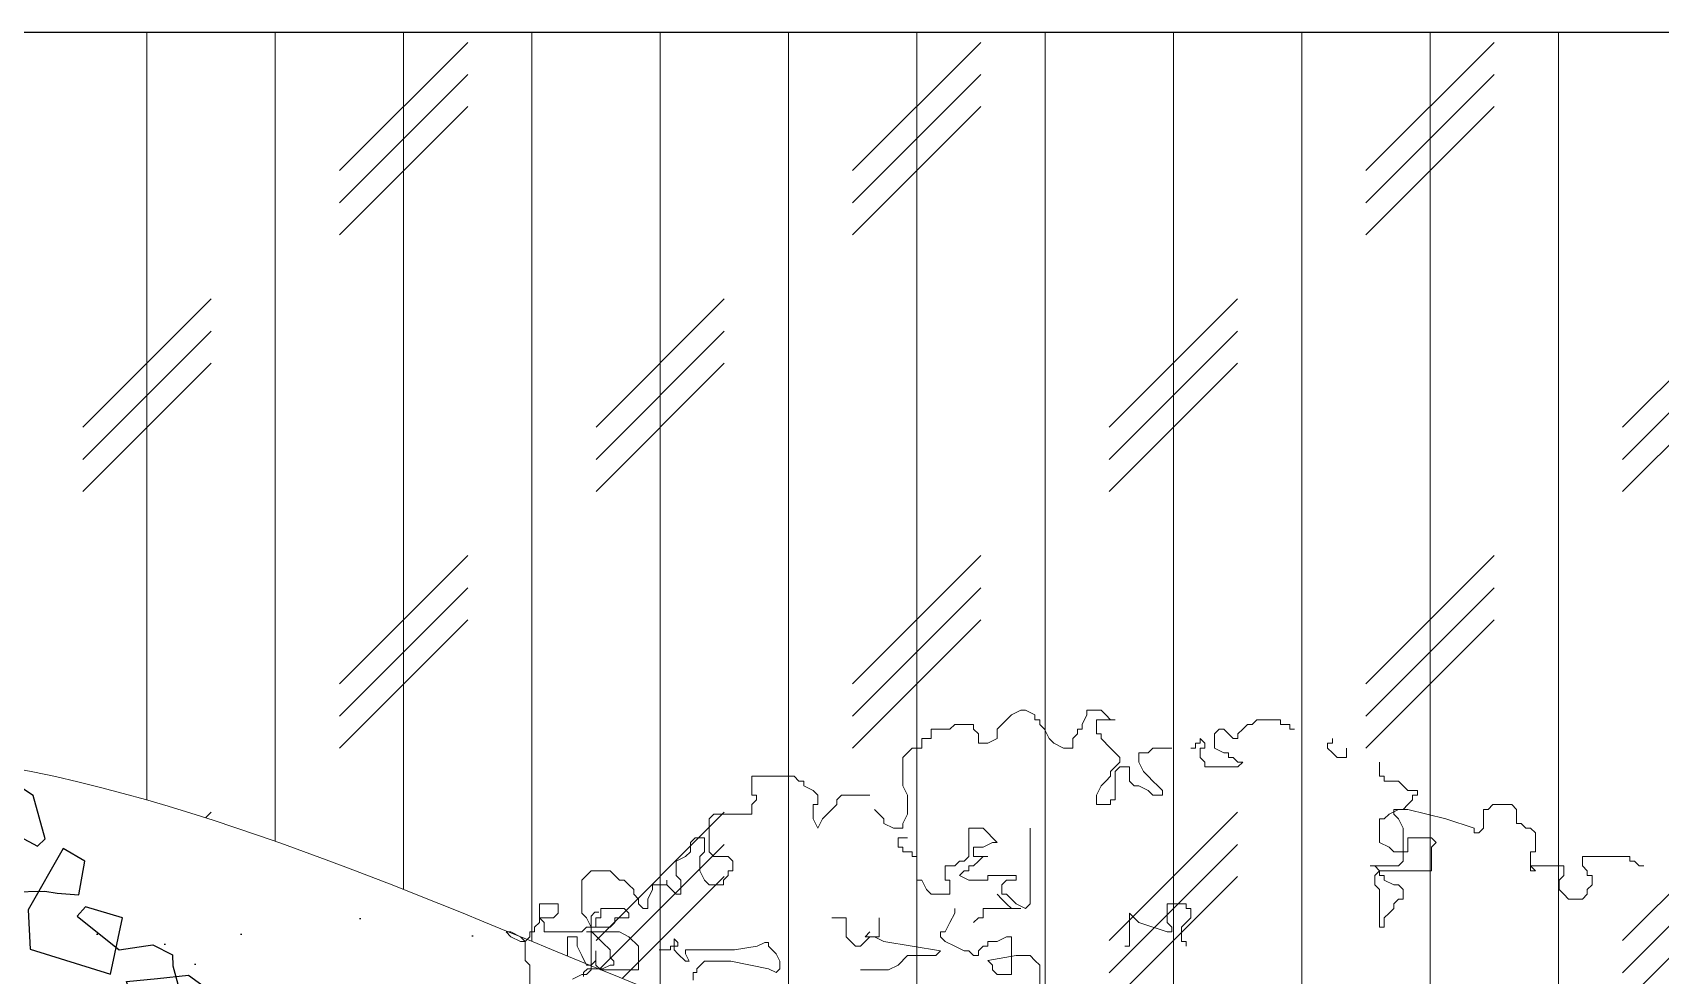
# Model space of a CAD drawing. Extents: x -95 to 325, y -1215 to -918.
# Drawn here: x 20.25 to 48.44, y -1062.96 to -1046.63 of the extents above; entities that cross this region are included whole.
import ezdxf

# ---------------------------------------------------------------- set-up
doc = ezdxf.new("R2010")
doc.units = 0
doc.layers.get('0').update_dxf_attribs({"linetype": 'CONTINUOUS'})
for name, color, linetype in [('PP-COM', 7, 'CONTINUOUS'), ('植物', 3, 'CONTINUOUS'), ('福建茶', 76, 'CONTINUOUS'), ('马尼拉草', 80, 'CONTINUOUS')]:
    doc.layers.add(name, color=color, linetype=linetype)

# ---------------------------------------------------------------- blocks, each defined once
blk = doc.blocks.new('A$C3A3013BA')
at = {"layer": '植物', "color": 3}
for p, q in [((5024, 9212), (5061, 9378)), ((5061, 9378), (5208, 9360)), ((5208, 9360), (5521, 9304)), ((5521, 9304), (5631, 9286)), ((5631, 9286), (5797, 9139)), ((4453, 9010), (4509, 9139)), ((4509, 9139), (4601, 9231)), ((4601, 9231), (4766, 9212)), ((4766, 9212), (5097, 9194)), ((5024, 8937), (5024, 9212)), ((5097, 9194), (5484, 9139)), ((5484, 9139), (5337, 8918)), ((5797, 9139), (5815, 9029)), ((3699, 9084), (3644, 8734)), ((4049, 9065), (3699, 9084)), ((4177, 8955), (4049, 9065)), ((4269, 8771), (4177, 8955)), ((4453, 8698), (4453, 9010)), ((5815, 9029), (5870, 8955)), ((5870, 8955), (5907, 8808)), ((6386, 9029), (6367, 8863)), ((6864, 8918), (6386, 9029)), ((3294, 8661), (3423, 8863)), ((3423, 8863), (3736, 8918)), ((3736, 8918), (4012, 8771)), ((5134, 8881), (5024, 8937)), ((5337, 8918), (5134, 8881)), ((6367, 8863), (6330, 8550)), ((6809, 8771), (6864, 8918)), ((2981, 8679), (2779, 8606)), ((3202, 8495), (2981, 8679)), ((3644, 8734), (3828, 8532)), ((4012, 8771), (4269, 8771)), ((4453, 8403), (4453, 8698)), ((5907, 8808), (6018, 8771)), ((6018, 8771), (6220, 8734)), ((6220, 8734), (6643, 8698)), ((6643, 8698), (6809, 8771)), ((2779, 8606), (3368, 8256)), ((3294, 8385), (3294, 8661)), ((3828, 8532), (4122, 8514)), ((4122, 8514), (4306, 8569)), ((4306, 8569), (4803, 8606)), ((4840, 8532), (4766, 8385)), ((4803, 8606), (4840, 8532)), ((6330, 8550), (6441, 8459)), ((2264, 8054), (2448, 8459)), ((2448, 8459), (2668, 8514)), ((2668, 8514), (3202, 8495)), ((4766, 8385), (4453, 8403)), ((6441, 8459), (6625, 8477)), ((6625, 8477), (6975, 8311)), ((6864, 8164), (6809, 8477)), ((6809, 8477), (6993, 8459)), ((6993, 8459), (7048, 8385)), ((3368, 8256), (3294, 8385)), ((6975, 8311), (6864, 8164)), ((7048, 8385), (7067, 8219)), ((7067, 8219), (7195, 8201)), ((7195, 8201), (7471, 8219)), ((7471, 8219), (7839, 8219)), ((7839, 8219), (7968, 8201)), ((7968, 8201), (7968, 8072)), ((1803, 7484), (1951, 8017)), ((1951, 8017), (2264, 8054)), ((7968, 8072), (7913, 7980)), ((7913, 7980), (7931, 7778)), ((1656, 7613), (1895, 7852)), ((7563, 7723), (7582, 7888)), ((7582, 7888), (7839, 7907)), ((7839, 7907), (8023, 7907)), ((8023, 7907), (8079, 7852)), ((8079, 7852), (8042, 7521)), ((1969, 7815), (2466, 7815)), ((2466, 7815), (2356, 7576)), ((7655, 7649), (7563, 7723)), ((7931, 7778), (7913, 7686)), ((1730, 7171), (1656, 7613)), ((2356, 7576), (1803, 7484)), ((7747, 7594), (7655, 7649)), ((7821, 7613), (7747, 7594)), ((7913, 7686), (7821, 7613)), ((8557, 7558), (8392, 7410)), ((8852, 7318), (8557, 7558)), ((8042, 7521), (7987, 7190)), ((1491, 7337), (1454, 7171)), ((1785, 7282), (1491, 7337)), ((1969, 7043), (1785, 7282)), ((8392, 7410), (8318, 6987)), ((8520, 7190), (8852, 7318)), ((1454, 7171), (1583, 7116)), ((1583, 7116), (1730, 7171)), ((7987, 7190), (8318, 7153)), ((8318, 7153), (8520, 7190)), ((2061, 6914), (1969, 7043)), ((1472, 6859), (1454, 6638)), ((1583, 6693), (1472, 6859)), ((2116, 6767), (2061, 6914)), ((8318, 6987), (8410, 6693)), ((8833, 6987), (8704, 6822)), ((8944, 6914), (8833, 6987)), ((8852, 6767), (8944, 6914)), ((957, 6528), (939, 6804)), ((939, 6804), (1141, 6785)), ((1141, 6785), (1343, 6730)), ((1343, 6730), (1472, 6656)), ((1583, 6583), (1638, 6767)), ((1638, 6767), (1748, 6822)), ((1748, 6822), (1840, 6712)), ((1840, 6712), (2116, 6767)), ((8410, 6693), (8852, 6767)), ((8704, 6822), (8686, 6693)), ((994, 6638), (478, 6473)), ((1049, 6326), (994, 6638)), ((1454, 6638), (1583, 6583)), ((1472, 6656), (1583, 6693)), ((8686, 6693), (8704, 6509)), ((478, 6473), (607, 6344)), ((975, 6252), (957, 6528)), ((8704, 6509), (8668, 6252)), ((607, 6344), (810, 6270)), ((975, 5535), (1049, 6326)), ((810, 6270), (975, 6252)), ((8668, 6252), (9256, 6123)), ((9256, 6123), (9256, 5847)), ((9036, 5829), (9146, 5884)), ((9146, 5884), (9312, 5921)), ((9312, 5921), (9459, 5737)), ((9072, 5737), (9017, 5627)), ((9072, 5700), (9036, 5829)), ((9238, 5737), (9072, 5700)), ((9256, 5847), (9238, 5737)), ((9459, 5737), (9440, 5682)), ((773, 5516), (883, 5682)), ((883, 5682), (1067, 5682)), ((1067, 5682), (1141, 5682)), ((1141, 5682), (1325, 5480)), ((8907, 5516), (9146, 5608)), ((9017, 5627), (9054, 5498)), ((9146, 5608), (9109, 5369)), ((9440, 5682), (9459, 5498)), ((589, 5333), (773, 5516)), ((1012, 5369), (975, 5535)), ((1325, 5480), (1251, 5424)), ((9036, 5222), (8907, 5516)), ((9054, 5498), (9109, 5498)), ((9109, 5498), (9164, 5535)), ((9164, 5535), (9220, 5498)), ((9220, 5498), (9220, 5277)), ((9459, 5498), (9532, 5461)), ((9532, 5461), (9532, 5388)), ((589, 5094), (589, 5333)), ((1141, 5241), (1012, 5369)), ((1251, 5424), (1141, 5241)), ((9109, 5369), (8980, 5296)), ((9532, 5388), (9477, 5130)), ((497, 5204), (37, 5130)), ((589, 5204), (497, 5204)), ((699, 5185), (589, 5204)), ((755, 4873), (699, 5185)), ((8980, 5296), (8833, 5222)), ((8833, 5222), (8852, 4965)), ((8888, 5002), (9036, 5259)), ((9220, 5277), (9036, 5222)), ((9036, 5259), (9072, 4836)), ((37, 5130), (258, 5002)), ((515, 4836), (589, 5094)), ((9312, 4965), (9367, 5057)), ((9367, 5057), (9735, 5057)), ((9477, 5130), (9477, 4983)), ((9735, 5057), (9753, 4910)), ((258, 5002), (313, 4763)), ((8502, 4910), (8465, 4450)), ((8686, 4836), (8502, 4910)), ((8778, 4910), (8741, 4560)), ((9017, 4689), (8778, 4910)), ((8852, 4965), (8888, 5002)), ((9404, 4836), (9312, 4965)), ((9477, 4983), (9404, 4836)), ((9753, 4910), (9643, 4652)), ((313, 4763), (478, 4763)), ((478, 4763), (515, 4836)), ((736, 4560), (755, 4873)), ((9072, 4836), (8686, 4836)), ((8465, 4450), (9017, 4689)), ((9201, 4744), (9146, 4487)), ((9643, 4652), (9201, 4744)), ((699, 4192), (736, 4560)), ((8741, 4560), (8760, 4432)), ((9146, 4487), (9128, 4303)), ((8428, 4192), (8428, 4413)), ((8428, 4413), (8594, 4229)), ((8760, 4432), (8668, 4211)), ((276, 4174), (497, 4248)), ((497, 4248), (681, 4248)), ((681, 4248), (920, 4229)), ((920, 4229), (994, 4064)), ((8668, 4211), (8428, 4192)), ((8594, 4229), (8594, 4027)), ((8907, 3953), (8962, 4211)), ((8962, 4211), (9330, 4156)), ((9128, 4303), (9238, 4101)), ((184, 3953), (276, 4174)), ((847, 4027), (699, 4192)), ((994, 4064), (847, 4027)), ((8704, 3733), (8263, 4156)), ((8263, 4156), (8410, 3990)), ((8520, 3990), (8392, 4174)), ((8392, 4174), (8686, 4082)), ((8686, 4082), (8741, 3917)), ((9330, 4119), (9072, 4009)), ((9238, 4101), (9330, 4082)), ((9330, 4156), (9330, 4119)), ((9330, 4082), (9330, 3806)), ((184, 3733), (184, 3953)), ((8410, 3990), (8244, 3696)), ((8594, 4027), (8520, 3990)), ((8741, 3917), (8704, 3733)), ((9072, 4009), (8815, 3310)), ((9201, 3678), (8907, 3953)), ((0, 3788), (166, 3862)), ((18, 3439), (0, 3788)), ((166, 3862), (368, 3862)), ((368, 3862), (423, 3843)), ((423, 3843), (423, 3714)), ((8060, 3806), (7637, 3751)), ((8152, 3328), (8060, 3806)), ((9330, 3806), (9201, 3678)), ((313, 3659), (184, 3733)), ((423, 3714), (313, 3659)), ((7637, 3751), (7619, 3531)), ((8079, 3733), (7784, 3641)), ((7784, 3641), (7803, 3255)), ((7858, 3475), (8079, 3733)), ((8244, 3696), (8171, 3622)), ((7619, 3531), (7858, 3475)), ((8465, 3567), (8152, 3328)), ((8171, 3622), (8465, 3567)), ((8539, 3402), (9128, 3531)), ((9128, 3531), (9422, 3236)), ((18, 3347), (18, 3439)), ((644, 3383), (18, 3347)), ((902, 3383), (644, 3383)), ((975, 3291), (902, 3383)), ((8465, 3236), (8539, 3402)), ((957, 3163), (975, 3291)), ((7803, 3255), (8115, 3347)), ((8115, 3347), (8263, 3071)), ((8594, 3016), (8465, 3236)), ((8815, 3310), (8594, 3016)), ((9422, 3236), (9238, 3016)), ((755, 3163), (607, 2997)), ((939, 3163), (755, 3163)), ((1141, 3144), (939, 3163)), ((939, 3016), (957, 3163)), ((1196, 3071), (1141, 3144)), ((8152, 3089), (8060, 3016)), ((8263, 3071), (8152, 3089)), ((607, 2997), (699, 2942)), ((699, 2942), (773, 2924)), ((828, 2924), (939, 3016)), ((1215, 2409), (1196, 3071)), ((7563, 2905), (7784, 2942)), ((7784, 2942), (7931, 2850)), ((8060, 3016), (8097, 2924)), ((8796, 2887), (8649, 2960)), ((8649, 2960), (8649, 2758)), ((9238, 3016), (8796, 2887)), ((773, 2924), (828, 2924)), ((2024, 2924), (1895, 2519)), ((2190, 2280), (2024, 2924)), ((7545, 2740), (7563, 2905)), ((7931, 2850), (7931, 2482)), ((8097, 2924), (8152, 2758)), ((2613, 2629), (1675, 2703)), ((1675, 2703), (1840, 2243)), ((6699, 2519), (6938, 2685)), ((6938, 2685), (6993, 2482)), ((8023, 2666), (7545, 2740)), ((8115, 2721), (8023, 2666)), ((8152, 2758), (8115, 2721)), ((8557, 2685), (8244, 2574)), ((8704, 2317), (8557, 2685)), ((8649, 2758), (8612, 2372)), ((1049, 2648), (939, 2372)), ((1472, 2611), (1049, 2648)), ((1546, 2225), (1472, 2611)), ((1895, 2519), (1969, 1968)), ((2540, 2372), (2613, 2629)), ((6680, 2482), (6699, 2519)), ((8244, 2574), (8079, 2390)), ((1031, 2335), (1215, 2409)), ((3055, 2390), (2540, 2372)), ((3294, 2078), (3055, 2390)), ((6735, 2335), (6680, 2482)), ((6993, 2482), (6901, 2225)), ((7471, 2482), (7398, 2446)), ((7398, 2446), (7435, 2243)), ((7582, 2446), (7471, 2482)), ((7655, 2482), (7582, 2446)), ((7803, 2372), (7655, 2482)), ((7968, 2409), (7784, 2280)), ((7931, 2482), (7803, 2372)), ((8594, 2059), (7968, 2409)), ((8079, 2390), (8079, 2059)), ((8612, 2372), (8649, 2482)), ((8649, 2482), (8870, 2501)), ((8870, 2501), (8907, 2299)), ((939, 2372), (1031, 2335)), ((1840, 2243), (2190, 2280)), ((2816, 2354), (2668, 2133)), ((3368, 2225), (2816, 2354)), ((3975, 2280), (3368, 2225)), ((3828, 2299), (3975, 2280)), ((4012, 2150), (3828, 2299)), ((6993, 2243), (6735, 2335)), ((7343, 2225), (6993, 2243)), ((7435, 2243), (7343, 2225)), ((7784, 2280), (7600, 2023)), ((8686, 2133), (8704, 2317)), ((8907, 2299), (8833, 1894)), ((1049, 1968), (1178, 2115)), ((1178, 2115), (1546, 2225)), ((2668, 2133), (2834, 1692)), ((5797, 2115), (5392, 2059)), ((5834, 1931), (5797, 2115)), ((6238, 2115), (5962, 2023)), ((6330, 1912), (6238, 2115)), ((6901, 2225), (6901, 2078)), ((7232, 1968), (7398, 2151)), ((7398, 2151), (7729, 1931)), ((8833, 1894), (8686, 2133)), ((1086, 1655), (1049, 1968)), ((1288, 1784), (1325, 1968)), ((1325, 1968), (1638, 1986)), ((1638, 1986), (1785, 1710)), ((1969, 1968), (2098, 1894)), ((2834, 1692), (3294, 2078)), ((4067, 2004), (3478, 1949)), ((4288, 846), (4067, 2004)), ((4748, 1986), (4674, 1692)), ((5042, 2004), (4748, 1986)), ((5392, 2004), (5042, 2004)), ((5392, 2059), (5263, 1931)), ((5337, 1600), (5392, 2004)), ((5962, 2023), (5852, 1784)), ((6901, 2078), (6919, 1784)), ((7361, 1673), (7232, 1968)), ((7600, 2023), (7563, 1876)), ((8079, 2059), (8373, 1986)), ((8373, 1986), (8557, 2004)), ((8557, 2004), (8594, 2059)), ((3478, 1949), (3607, 1232)), ((4141, 1876), (3643, 1200)), ((4748, 1912), (4141, 1876)), ((4987, 1820), (4748, 1912)), ((5024, 1397), (4987, 1820)), ((5263, 1931), (5245, 1857)), ((5245, 1857), (5245, 1747)), ((5613, 1912), (5410, 1802)), ((5742, 1912), (5613, 1912)), ((5681, 1801), (5834, 1931)), ((5944, 1710), (5742, 1912)), ((6018, 1839), (5852, 1692)), ((6349, 1673), (6018, 1839)), ((6422, 1894), (6330, 1912)), ((6386, 1876), (6422, 1894)), ((6404, 1637), (6386, 1876)), ((6919, 1784), (6514, 1876)), ((6514, 1876), (6514, 1655)), ((6514, 1655), (6772, 1820)), ((6772, 1820), (6809, 1710)), ((7563, 1876), (7361, 1673)), ((7729, 1931), (7711, 1692)), ((1417, 1508), (1288, 1784)), ((1785, 1710), (1527, 1637)), ((4913, 1232), (4398, 1784)), ((4398, 1784), (4398, 1361)), ((4674, 1692), (5024, 1397)), ((5245, 1747), (5300, 1508)), ((5410, 1802), (5852, 1379)), ((5852, 1784), (5834, 1637)), ((5852, 1692), (5870, 1361)), ((5944, 1637), (5944, 1710)), ((6809, 1710), (6754, 1508)), ((7711, 1692), (7711, 1489)), ((1270, 1563), (1086, 1655)), ((1527, 1637), (1270, 1563)), ((1932, 1673), (1914, 1177)), ((2650, 1581), (1932, 1673)), ((2724, 1250), (2650, 1581)), ((5300, 1342), (5337, 1600)), ((5668, 1563), (5944, 1637)), ((5742, 1453), (5668, 1563)), ((5834, 1637), (6294, 1453)), ((6294, 1453), (6349, 1673)), ((6570, 1489), (6404, 1637)), ((7435, 1434), (7490, 1581)), ((7490, 1581), (7968, 1526)), ((1435, 1416), (1417, 1508)), ((1619, 1361), (1435, 1416)), ((1895, 1453), (1675, 1379)), ((2300, 1232), (1895, 1453)), ((3081, 1142), (3546, 1413)), ((4527, 827), (4398, 1434)), ((5300, 1508), (5576, 1177)), ((5742, 1158), (5742, 1453)), ((6011, 1471), (6073, 1361)), ((6754, 1508), (6570, 1489)), ((6680, 1416), (6606, 1232)), ((6919, 1434), (6680, 1416)), ((7011, 1232), (6919, 1434)), ((7563, 1287), (7435, 1434)), ((7711, 1489), (7692, 1379)), ((7968, 1526), (8060, 1453)), ((8060, 1453), (8060, 1158)), ((1675, 1379), (1619, 1361)), ((4398, 1361), (4637, 827)), ((5576, 1177), (5300, 1342)), ((5723, 1158), (5778, 1379)), ((5778, 1379), (6238, 1287)), ((5870, 1361), (5815, 1103)), ((6238, 1287), (5944, 1158)), ((6073, 1361), (6662, 1085)), ((6183, 1232), (6864, 1287)), ((6864, 1287), (6220, 1085)), ((7692, 1379), (7563, 1287)), ((1914, 1177), (2245, 1140)), ((2245, 1140), (2300, 1232)), ((2521, 680), (2724, 1250)), ((2889, 1122), (2613, 1067)), ((3073, 1158), (2889, 1122)), ((3294, 883), (3073, 1158)), ((3680, 1158), (3588, 1030)), ((3846, 1214), (3680, 1158)), ((3915, 1161), (3680, 1122)), ((3680, 1122), (4049, 754)), ((4122, 975), (3846, 1214)), ((4536, 1142), (4913, 1232)), ((5447, 1177), (5429, 827)), ((6091, 975), (5447, 1177)), ((5668, 809), (5742, 1158)), ((5815, 1103), (5723, 1158)), ((6680, 901), (6183, 1232)), ((6606, 1232), (6846, 993)), ((6956, 1140), (7011, 1232)), ((7103, 1067), (6956, 1140)), ((8060, 1158), (7895, 1030)), ((2503, 1067), (2319, 1048)), ((2319, 1048), (2319, 754)), ((2613, 1067), (2503, 1067)), ((3588, 1030), (3533, 827)), ((4398, 1085), (4288, 846)), ((5116, 496), (4398, 1085)), ((6220, 1085), (6073, 809)), ((6662, 1085), (6680, 901)), ((6846, 993), (7048, 993)), ((7048, 993), (7140, 846)), ((7766, 1048), (7103, 1067)), ((7895, 1030), (7766, 1048)), ((3331, 717), (3294, 883)), ((4049, 754), (4122, 975)), ((4637, 827), (5005, 883)), ((5005, 883), (5116, 496)), ((5650, 901), (6091, 975)), ((5742, 791), (5650, 901)), ((6570, 883), (6551, 717)), ((6699, 772), (6570, 883)), ((7140, 846), (7011, 607)), ((2319, 754), (2521, 680)), ((3404, 294), (3331, 717)), ((3533, 827), (3441, 607)), ((4527, 478), (4527, 827)), ((5429, 827), (5668, 809)), ((6073, 809), (5742, 791)), ((6551, 717), (6514, 441)), ((6846, 552), (6699, 772)), ((2742, 699), (2687, 625)), ((2687, 625), (2852, 276)), ((3073, 588), (2742, 699)), ((3294, 570), (3073, 588)), ((3441, 607), (3294, 570)), ((4950, 588), (4895, 294)), ((5318, 368), (4950, 588)), ((5723, 607), (5594, 533)), ((5797, 607), (5723, 607)), ((5870, 625), (5797, 607)), ((5981, 644), (5870, 625)), ((5962, 570), (5981, 644)), ((5981, 349), (5962, 570)), ((7011, 607), (6846, 552)), ((3423, 515), (3386, 276)), ((3533, 368), (3423, 515)), ((3901, 552), (3865, 386)), ((4030, 552), (3901, 552)), ((4177, 496), (4030, 552)), ((4233, 331), (4177, 496)), ((4196, 92), (4233, 423)), ((4233, 423), (4288, 313)), ((4490, 276), (4527, 478)), ((5594, 533), (5686, 349)), ((6514, 441), (6662, 405)), ((2981, 221), (3404, 294)), ((4067, 92), (3533, 368)), ((3865, 386), (3993, 276)), ((3993, 276), (4196, 294)), ((4196, 294), (4067, 92)), ((4233, 165), (4233, 331)), ((4288, 313), (4490, 276)), ((4895, 294), (5116, 239)), ((5226, 257), (5318, 313)), ((5392, 368), (5318, 368)), ((5318, 313), (5318, 202)), ((5815, 221), (5392, 368)), ((5686, 349), (5760, 368)), ((5760, 368), (5815, 221)), ((6202, 202), (5981, 349)), ((6662, 405), (6680, 202)), ((2852, 276), (2981, 221)), ((3386, 276), (3368, 202)), ((3368, 202), (3478, 37)), ((4398, 18), (4233, 165)), ((5318, 202), (5024, 74)), ((5116, 239), (5226, 257)), ((6680, 202), (6202, 202)), ((3478, 37), (3791, 0)), ((3791, 0), (4196, 92)), ((4545, 37), (4398, 18)), ((4601, 110), (4545, 37)), ((4950, 92), (4601, 110)), ((5024, 74), (4950, 92))]:
    blk.add_line(p, q, dxfattribs=at)
for points in [[(3478, 6804), (3368, 7098), (3588, 7043), (3662, 6951), (3515, 6785)], [(6846, 6160), (6809, 6454), (7122, 6528), (7195, 6362), (7011, 6178), (6791, 6197)], [(7011, 5333), (7085, 4910), (7287, 5002), (7379, 5075), (7379, 5296), (7159, 5296), (7067, 5296)], [(5870, 4432), (5981, 4156), (6275, 4101), (6312, 4376), (6275, 4450), (5870, 4413)], [(7435, 4009), (7453, 3678), (7582, 3678), (7674, 3806), (7655, 3862), (7490, 3953)], [(6606, 3402), (6717, 3200), (6809, 3181), (6846, 3236), (6919, 3439), (6864, 3494), (6699, 3549), (6588, 3494), (6570, 3420)], [(5300, 3420), (5337, 3071), (5742, 3071), (5742, 3273), (5631, 3420), (5245, 3383)], [(3349, 3144), (3423, 2777), (3588, 2813), (3828, 2905), (3809, 3089), (3662, 3163), (3423, 3126), (3349, 3144)], [(6054, 2721), (6073, 2446), (6183, 2390), (6220, 2390), (6294, 2409), (6312, 2703), (6183, 2703), (6036, 2685)]]:
    blk.add_lwpolyline(points, dxfattribs=at)
blk = doc.blocks.new('tulia')
at = {"color": 3, "lineweight": 0}
for p, q in [((211.163, 255.332), (211.163, 255.989)), ((204.713, 255.332), (204.713, 255.631)), ((205.071, 254.974), (205.071, 255.452)), ((205.071, 255.452), (205.25, 255.452)), ((205.25, 255.452), (205.31, 255.392)), ((205.31, 255.392), (205.31, 255.332)), ((206.624, 255.392), (206.505, 255.332)), ((206.982, 255.392), (206.624, 255.392)), ((208.048, 255.428), (208, 255.381)), ((208, 255.381), (208, 255.285)), ((208.143, 255.381), (208.048, 255.428)), ((208.621, 255.285), (208.143, 255.381)), ((209.051, 255.381), (209.003, 255.333)), ((209.098, 255.428), (209.051, 255.428)), ((209.051, 255.428), (209.051, 255.381)), ((209.098, 255.524), (209.098, 255.428)), ((209.789, 255.392), (210.267, 255.392)), ((209.789, 255.094), (209.789, 255.392)), ((210.244, 255.381), (210.149, 255.333)), ((210.435, 255.381), (210.244, 255.381)), ((210.267, 255.392), (210.327, 255.332)), ((210.446, 255.452), (210.386, 255.392)), ((210.386, 255.392), (210.386, 254.914)), ((210.483, 255.428), (210.435, 255.381)), ((210.506, 255.452), (210.446, 255.452)), ((210.483, 255.476), (210.483, 255.428)), ((210.625, 255.511), (210.506, 255.452)), ((204.773, 255.273), (204.713, 255.332)), ((204.832, 255.213), (204.773, 255.273)), ((205.011, 255.213), (204.832, 255.213)), ((205.37, 255.273), (205.011, 255.213)), ((205.31, 255.332), (205.37, 255.273)), ((205.549, 255.213), (205.489, 255.213)), ((205.489, 255.213), (205.489, 255.153)), ((205.609, 255.153), (205.549, 255.213)), ((206.027, 255.213), (205.967, 255.153)), ((206.385, 255.213), (206.027, 255.213)), ((206.505, 255.332), (206.385, 255.213)), ((208, 255.285), (208.048, 255.19)), ((208.048, 255.19), (208.143, 255.094)), ((208.955, 255.285), (208.621, 255.285)), ((209.003, 255.333), (208.955, 255.285)), ((209.194, 255.19), (209.146, 255.285)), ((209.146, 255.285), (209.194, 255.285)), ((209.194, 255.285), (209.289, 255.19)), ((209.194, 255.142), (209.194, 255.19)), ((209.289, 255.19), (209.337, 255.142)), ((210.149, 255.333), (210.101, 255.333)), ((210.101, 255.333), (210.101, 255.285)), ((210.101, 255.285), (210.149, 255.237)), ((210.149, 255.237), (210.149, 255.142)), ((210.327, 255.332), (210.327, 255.153)), ((210.327, 255.273), (210.386, 255.332)), ((210.327, 255.153), (210.327, 255.273)), ((210.386, 255.332), (210.446, 255.332)), ((210.446, 255.332), (210.506, 255.213)), ((210.506, 255.213), (210.566, 255.094)), ((210.685, 254.974), (210.685, 255.213)), ((211.223, 255.273), (211.163, 255.332)), ((211.223, 255.034), (211.223, 255.273)), ((202.861, 255.094), (202.861, 255.034)), ((202.861, 255.034), (202.921, 255.034)), ((202.921, 255.034), (202.921, 254.855)), ((203.578, 254.676), (203.578, 255.094)), ((203.578, 255.094), (203.638, 255.094)), ((205.131, 254.974), (205.071, 254.974)), ((205.25, 255.034), (205.131, 254.974)), ((205.37, 255.034), (205.25, 255.034)), ((205.43, 255.094), (205.37, 255.094)), ((205.37, 255.094), (205.37, 255.034)), ((205.489, 255.153), (205.43, 255.094)), ((205.668, 255.153), (205.609, 255.153)), ((205.788, 255.094), (205.668, 255.153)), ((205.907, 255.034), (205.788, 255.094)), ((205.967, 254.974), (205.907, 255.034)), ((205.967, 255.153), (206.325, 255.094)), ((205.967, 254.914), (205.967, 254.974)), ((206.325, 255.094), (206.684, 255.034)), ((206.684, 255.034), (206.803, 254.974)), ((206.743, 254.735), (206.743, 254.974)), ((206.743, 254.974), (206.863, 254.974)), ((206.803, 254.974), (206.923, 254.974)), ((206.863, 254.974), (206.923, 255.034)), ((206.923, 254.974), (206.863, 254.914)), ((206.923, 255.034), (206.982, 255.094)), ((206.982, 255.094), (207.042, 255.094)), ((207.042, 255.094), (207.102, 255.034)), ((207.102, 255.034), (207.161, 254.974)), ((207.161, 254.974), (207.161, 254.735)), ((208.143, 255.094), (208.143, 255.047)), ((208.143, 255.047), (208.191, 255.047)), ((208.191, 255.047), (208.287, 255.094)), ((208.287, 255.094), (208.573, 255.142)), ((208.573, 255.142), (209.194, 255.142)), ((209.289, 255.047), (209.289, 255.094)), ((209.289, 255.094), (209.385, 255.094)), ((209.337, 254.999), (209.289, 255.047)), ((209.337, 255.142), (209.337, 254.999)), ((209.385, 255.094), (209.385, 255.142)), ((209.385, 255.142), (209.528, 255.142)), ((209.909, 254.974), (209.789, 255.094)), ((210.028, 254.914), (209.909, 254.974)), ((210.149, 255.142), (210.244, 255.047)), ((210.244, 255.047), (210.34, 254.951)), ((210.566, 255.094), (210.566, 254.974)), ((210.566, 254.974), (210.685, 254.974)), ((211.163, 254.974), (211.223, 255.034)), ((211.163, 254.914), (211.163, 254.974)), ((211.223, 255.034), (211.282, 255.034)), ((211.282, 254.974), (211.223, 255.034)), ((211.282, 255.034), (211.402, 254.974)), ((211.402, 254.914), (211.282, 254.974)), ((211.402, 254.974), (211.461, 254.914)), ((200.353, 254.735), (200.353, 254.855)), ((200.353, 254.855), (200.413, 254.855)), ((200.413, 254.855), (200.413, 254.377)), ((202.861, 254.795), (202.802, 254.735)), ((202.921, 254.855), (202.861, 254.795)), ((203.041, 254.855), (203.041, 254.914)), ((203.041, 254.914), (203.1, 254.914)), ((203.1, 254.795), (203.041, 254.855)), ((203.1, 254.914), (203.459, 254.795)), ((203.1, 254.556), (203.1, 254.795)), ((203.459, 254.795), (203.578, 254.676)), ((205.549, 254.795), (205.489, 254.735)), ((205.788, 254.676), (205.848, 254.795)), ((205.848, 254.795), (205.907, 254.914)), ((205.907, 254.914), (205.967, 254.914)), ((210.446, 254.914), (210.028, 254.914)), ((210.148, 254.855), (210.088, 254.795)), ((210.088, 254.795), (210.088, 254.735)), ((210.386, 254.855), (210.148, 254.855)), ((210.327, 254.735), (210.327, 254.855)), ((210.327, 254.855), (210.446, 254.855)), ((210.34, 254.951), (210.387, 254.903)), ((210.386, 254.914), (210.446, 254.914)), ((210.446, 254.735), (210.386, 254.855)), ((210.387, 254.903), (210.387, 254.713)), ((210.446, 254.855), (210.506, 254.914)), ((210.506, 254.914), (210.984, 254.914)), ((210.984, 254.914), (210.984, 254.795)), ((210.984, 254.795), (211.043, 254.735)), ((211.043, 254.795), (211.103, 254.855)), ((211.043, 254.556), (211.043, 254.795)), ((211.103, 254.855), (211.103, 254.914)), ((211.103, 254.914), (211.163, 254.914)), ((211.461, 254.914), (211.402, 254.914)), ((200.174, 254.497), (200.234, 254.556)), ((200.234, 254.616), (200.293, 254.676)), ((200.234, 254.556), (200.234, 254.616)), ((200.293, 254.676), (200.353, 254.735)), ((202.802, 254.735), (202.802, 254.616)), ((202.802, 254.616), (202.861, 254.616)), ((202.861, 254.616), (202.861, 254.556)), ((202.861, 254.556), (203.1, 254.556)), ((204.832, 254.556), (204.892, 254.616)), ((204.832, 253.602), (204.832, 254.556)), ((204.892, 254.616), (205.011, 254.556)), ((205.43, 254.616), (204.952, 254.616)), ((204.952, 254.616), (205.071, 254.616)), ((205.011, 254.556), (205.131, 254.437)), ((205.071, 254.616), (205.131, 254.556)), ((205.131, 254.556), (205.191, 254.497)), ((205.489, 254.735), (205.43, 254.735)), ((205.43, 254.735), (205.43, 254.616)), ((205.788, 254.616), (205.788, 254.676)), ((207.161, 254.735), (207.341, 254.735)), ((209.67, 254.497), (209.67, 254.616)), ((209.67, 254.616), (209.729, 254.616)), ((209.729, 254.616), (209.789, 254.556)), ((209.789, 254.556), (209.789, 254.497)), ((210.088, 254.735), (209.909, 254.735)), ((209.909, 254.735), (209.909, 254.676)), ((209.909, 254.676), (209.968, 254.616)), ((209.968, 254.616), (210.267, 254.616)), ((210.267, 254.616), (210.267, 254.735)), ((210.267, 254.735), (210.327, 254.735)), ((210.34, 254.665), (210.292, 254.665)), ((210.387, 254.713), (210.34, 254.665)), ((210.506, 254.676), (210.446, 254.735)), ((210.506, 254.258), (210.506, 254.676)), ((210.864, 254.735), (210.804, 254.676)), ((210.804, 254.676), (210.804, 254.556)), ((210.804, 254.556), (211.043, 254.556)), ((211.043, 254.735), (210.864, 254.735)), ((197.725, 254.318), (197.785, 254.377)), ((197.785, 254.437), (197.845, 254.497)), ((197.785, 254.377), (197.785, 254.437)), ((197.845, 254.497), (198.024, 254.497)), ((198.024, 254.497), (198.084, 254.437)), ((198.084, 254.437), (198.143, 254.377)), ((198.143, 254.377), (198.143, 254.258)), ((200.114, 254.377), (200.114, 254.497)), ((200.114, 254.497), (200.174, 254.497)), ((200.174, 254.318), (200.114, 254.377)), ((200.413, 254.377), (200.473, 254.318)), ((205.131, 254.437), (205.191, 254.437)), ((205.191, 254.497), (205.25, 254.437)), ((205.191, 254.437), (205.191, 254.318)), ((205.848, 254.437), (206.086, 254.437)), ((205.848, 254.258), (205.848, 254.437)), ((206.086, 254.437), (206.146, 254.377)), ((206.146, 254.377), (206.206, 254.258)), ((209.252, 254.258), (209.252, 254.437)), ((209.252, 254.437), (209.311, 254.437)), ((209.311, 254.437), (209.371, 254.377)), ((209.371, 254.377), (209.431, 254.318)), ((209.61, 254.377), (209.67, 254.497)), ((209.61, 254.318), (209.61, 254.377)), ((209.789, 254.497), (209.849, 254.437)), ((209.849, 254.437), (209.849, 254.377)), ((209.849, 254.377), (209.909, 254.318)), ((197.725, 254.198), (197.725, 254.318)), ((197.785, 254.198), (197.725, 254.198)), ((197.785, 254.139), (197.785, 254.198)), ((198.143, 254.258), (198.084, 254.198)), ((198.084, 254.198), (198.084, 254.079)), ((200.234, 254.318), (200.174, 254.318)), ((200.353, 254.258), (200.234, 254.318)), ((200.353, 254.198), (200.353, 254.258)), ((200.413, 254.198), (200.353, 254.198)), ((200.413, 254.139), (200.413, 254.198)), ((200.473, 254.198), (200.413, 254.139)), ((200.473, 254.318), (200.473, 254.198)), ((205.131, 254.258), (205.011, 254.258)), ((205.011, 254.258), (205.011, 254.198)), ((205.011, 254.198), (205.37, 254.198)), ((205.191, 254.318), (205.131, 254.258)), ((205.37, 254.198), (205.37, 254.258)), ((205.37, 254.258), (205.609, 254.258)), ((205.609, 254.258), (205.728, 254.198)), ((205.728, 254.198), (205.668, 254.139)), ((205.907, 254.258), (205.848, 254.258)), ((205.907, 254.079), (205.907, 254.258)), ((206.206, 254.258), (206.266, 254.258)), ((206.266, 254.258), (206.266, 253.96)), ((208.654, 254.198), (208.714, 254.258)), ((208.654, 254.139), (208.654, 254.198)), ((208.714, 254.258), (208.714, 254.318)), ((208.714, 254.318), (208.893, 254.318)), ((208.893, 254.318), (208.953, 254.258)), ((208.953, 254.258), (209.013, 254.139)), ((209.311, 254.198), (209.252, 254.258)), ((209.311, 254.019), (209.311, 254.198)), ((209.431, 254.318), (209.431, 254.258)), ((209.431, 254.258), (209.431, 254.318)), ((209.431, 254.318), (209.61, 254.318)), ((209.909, 254.318), (209.968, 254.258)), ((209.968, 254.258), (210.028, 254.258)), ((210.028, 254.258), (210.088, 254.198)), ((210.088, 254.198), (210.148, 254.139)), ((210.386, 254.139), (210.446, 254.198)), ((210.446, 254.198), (210.506, 254.258)), ((197.068, 254.079), (197.128, 254.079)), ((197.128, 254.079), (197.188, 254.019)), ((197.188, 254.019), (197.248, 254.019)), ((197.248, 254.019), (197.248, 253.96)), ((197.248, 253.96), (197.845, 253.96)), ((197.845, 254.079), (197.785, 254.139)), ((197.845, 253.96), (197.845, 254.079)), ((198.084, 254.079), (198.502, 254.079)), ((198.502, 254.079), (198.442, 254.139)), ((198.442, 254.139), (198.502, 254.139)), ((198.502, 254.139), (198.502, 253.9)), ((200.413, 254.139), (199.756, 254.139)), ((199.756, 254.139), (199.756, 253.84)), ((200.114, 254.019), (200.174, 254.079)), ((200.114, 253.602), (200.114, 254.019)), ((200.174, 254.079), (200.532, 254.079)), ((200.473, 254.079), (200.413, 254.139)), ((200.532, 254.079), (200.473, 254.079)), ((205.43, 253.96), (205.37, 253.96)), ((205.37, 253.96), (205.549, 253.96)), ((205.489, 254.019), (205.43, 253.96)), ((205.549, 254.079), (205.489, 254.019)), ((205.609, 254.079), (205.549, 254.079)), ((205.549, 253.96), (205.549, 253.84)), ((205.668, 254.139), (205.609, 254.139)), ((205.609, 254.139), (205.609, 254.079)), ((205.609, 253.96), (205.668, 254.019)), ((205.609, 253.602), (205.609, 253.96)), ((205.668, 254.019), (205.728, 254.019)), ((205.728, 254.019), (205.788, 254.079)), ((205.788, 254.079), (205.907, 254.079)), ((206.266, 253.96), (206.325, 253.96)), ((206.325, 253.96), (206.325, 253.9)), ((208.595, 254.019), (208.595, 254.139)), ((208.595, 254.139), (208.654, 254.139)), ((208.654, 253.96), (208.595, 254.019)), ((208.834, 253.96), (208.654, 253.96)), ((208.893, 253.9), (208.834, 253.96)), ((209.013, 253.96), (208.953, 253.9)), ((209.013, 254.139), (209.013, 253.96)), ((209.132, 253.9), (209.192, 253.96)), ((209.192, 253.96), (209.311, 254.019)), ((210.148, 254.139), (210.386, 254.139)), ((198.502, 253.9), (198.442, 253.9)), ((198.442, 253.9), (198.442, 253.661)), ((199.756, 253.84), (199.696, 253.781)), ((199.696, 253.781), (199.756, 253.721)), ((200.055, 253.721), (200.055, 253.9)), ((200.055, 253.9), (200.234, 253.9)), ((200.234, 253.9), (200.293, 253.84)), ((200.293, 253.84), (200.413, 253.781)), ((200.413, 253.781), (200.413, 253.482)), ((205.31, 253.781), (205.25, 253.781)), ((205.25, 253.781), (205.31, 253.721)), ((205.43, 253.84), (205.31, 253.781)), ((205.549, 253.84), (205.43, 253.84)), ((206.325, 253.9), (206.445, 253.9)), ((206.445, 253.9), (206.445, 253.84)), ((206.445, 253.84), (206.505, 253.84)), ((206.505, 253.84), (206.505, 253.721)), ((208.893, 253.482), (208.893, 253.9)), ((208.953, 253.9), (208.953, 253.721)), ((209.073, 253.721), (209.132, 253.781)), ((209.132, 253.781), (209.132, 253.9)), ((198.442, 253.661), (198.502, 253.602)), ((198.502, 253.602), (198.562, 253.602)), ((198.562, 253.602), (198.621, 253.542)), ((198.621, 253.542), (198.681, 253.542)), ((198.681, 253.542), (198.681, 253.363)), ((199.099, 253.602), (199.159, 253.661)), ((199.099, 253.363), (199.099, 253.602)), ((199.159, 253.661), (199.218, 253.661)), ((199.218, 253.661), (199.218, 253.602)), ((199.218, 253.602), (199.577, 253.482)), ((199.756, 253.721), (200.055, 253.721)), ((200.174, 253.482), (200.114, 253.602)), ((205.31, 253.721), (205.37, 253.661)), ((205.37, 253.661), (205.43, 253.602)), ((205.43, 253.602), (205.609, 253.602)), ((206.505, 253.721), (206.385, 253.721)), ((206.385, 253.423), (206.445, 253.542)), ((206.445, 253.542), (206.445, 253.602)), ((206.445, 253.602), (206.564, 253.602)), ((206.564, 253.602), (206.684, 253.542)), ((206.684, 253.542), (206.684, 253.482)), ((207.46, 253.482), (207.52, 253.602)), ((207.52, 253.602), (207.58, 253.482)), ((208.953, 253.721), (209.073, 253.721)), ((198.681, 253.363), (198.741, 253.303)), ((198.98, 253.303), (199.039, 253.363)), ((199.039, 253.363), (199.099, 253.363)), ((199.577, 253.482), (200.055, 253.363)), ((200.055, 253.363), (200.234, 253.363)), ((200.114, 253.363), (200.055, 253.303)), ((200.174, 253.363), (200.114, 253.363)), ((200.234, 253.423), (200.174, 253.482)), ((200.293, 253.423), (200.174, 253.363)), ((200.234, 253.363), (200.234, 253.423)), ((200.353, 253.482), (200.293, 253.423)), ((200.413, 253.482), (200.353, 253.482)), ((206.385, 253.184), (206.385, 253.423)), ((206.684, 253.482), (206.743, 253.423)), ((206.743, 253.423), (206.803, 253.363)), ((207.281, 253.303), (207.4, 253.423)), ((207.4, 253.423), (207.46, 253.482)), ((207.58, 253.482), (207.58, 253.303)), ((208.356, 253.303), (208.356, 253.423)), ((208.356, 253.423), (208.834, 253.423)), ((208.834, 253.423), (208.893, 253.482)), ((198.741, 253.303), (198.98, 253.303)), ((199.995, 253.184), (199.935, 253.184)), ((199.935, 253.184), (199.935, 253.124)), ((199.935, 253.124), (200.055, 253.124)), ((200.055, 253.303), (199.995, 253.244)), ((199.995, 253.244), (199.995, 253.184)), ((200.055, 253.124), (200.114, 253.065)), ((203.16, 253.124), (203.16, 253.184)), ((203.16, 253.184), (203.28, 253.184)), ((203.22, 253.065), (203.16, 253.124)), ((203.28, 253.184), (203.339, 253.124)), ((203.339, 253.124), (203.459, 253.065)), ((203.757, 252.885), (203.757, 253.244)), ((203.757, 253.244), (203.817, 253.244)), ((203.817, 253.244), (203.817, 253.303)), ((203.817, 253.303), (203.996, 253.303)), ((203.996, 253.184), (203.936, 253.065)), ((203.996, 253.303), (203.996, 253.184)), ((206.445, 253.065), (206.385, 253.184)), ((206.863, 253.184), (207.221, 253.184)), ((207.221, 253.184), (207.281, 253.244)), ((207.281, 253.244), (207.281, 253.303)), ((207.58, 253.303), (207.52, 253.303)), ((207.52, 253.303), (207.52, 253.184)), ((207.52, 253.184), (207.58, 253.124)), ((207.58, 253.124), (207.699, 253.065)), ((208.296, 253.244), (208.356, 253.303)), ((208.296, 253.184), (208.296, 253.244)), ((208.356, 253.184), (208.296, 253.184)), ((208.356, 252.945), (208.356, 253.184)), ((200.114, 253.065), (200.174, 253.005)), ((200.174, 253.005), (200.353, 253.005)), ((200.353, 253.005), (200.353, 252.945)), ((200.353, 252.945), (200.413, 252.945)), ((200.413, 252.945), (200.413, 252.766)), ((203.28, 253.005), (203.22, 253.065)), ((203.339, 252.945), (203.28, 253.005)), ((203.399, 252.885), (203.339, 252.945)), ((203.459, 253.065), (203.518, 253.065)), ((203.518, 253.065), (203.578, 253.005)), ((203.578, 253.005), (203.578, 252.826)), ((203.877, 253.005), (203.817, 252.945)), ((203.817, 252.945), (203.817, 252.885)), ((203.936, 253.065), (203.877, 253.005)), ((206.445, 252.706), (206.445, 253.065)), ((207.699, 253.065), (207.699, 253.005)), ((207.699, 253.005), (207.759, 253.005)), ((207.759, 253.005), (207.818, 252.945)), ((207.818, 252.945), (208.356, 252.945)), ((200.831, 252.587), (200.831, 252.706)), ((200.831, 252.706), (200.95, 252.706)), ((200.95, 252.706), (201.01, 252.647)), ((202.145, 252.766), (202.205, 252.826)), ((202.205, 252.766), (202.145, 252.766)), ((202.205, 252.826), (202.623, 252.826)), ((202.264, 252.706), (202.205, 252.766)), ((202.324, 252.706), (202.264, 252.706)), ((202.324, 252.647), (202.324, 252.706)), ((202.623, 252.826), (202.623, 252.766)), ((202.623, 252.766), (202.682, 252.706)), ((202.682, 252.706), (202.682, 252.587)), ((203.459, 252.766), (203.399, 252.885)), ((203.459, 252.647), (203.459, 252.766)), ((203.578, 252.826), (203.698, 252.826)), ((203.698, 252.826), (203.757, 252.885)), ((203.757, 252.826), (203.698, 252.766)), ((203.698, 252.766), (203.698, 252.706)), ((203.698, 252.706), (203.757, 252.647)), ((203.817, 252.885), (203.757, 252.826)), ((206.385, 252.647), (206.445, 252.706)), ((201.01, 252.647), (201.07, 252.587)), ((201.07, 252.527), (201.01, 252.527)), ((201.01, 252.527), (201.01, 252.468)), ((201.07, 252.587), (201.07, 252.527)), ((202.384, 252.647), (202.324, 252.647)), ((202.503, 252.587), (202.384, 252.647)), ((202.503, 252.408), (202.503, 252.587)), ((202.682, 252.587), (202.623, 252.587)), ((202.623, 252.587), (202.623, 252.527)), ((202.623, 252.527), (202.682, 252.468)), ((202.682, 252.468), (202.682, 252.527)), ((202.682, 252.527), (202.742, 252.527)), ((202.742, 252.527), (202.742, 252.587)), ((202.742, 252.587), (202.802, 252.587)), ((203.041, 252.587), (203.28, 252.587)), ((203.28, 252.587), (203.339, 252.647)), ((203.339, 252.647), (203.459, 252.647)), ((203.757, 252.647), (203.817, 252.587)), ((203.817, 252.587), (203.936, 252.468)), ((204.295, 252.468), (204.295, 252.587)), ((204.295, 252.587), (204.414, 252.587)), ((204.414, 252.587), (204.534, 252.527)), ((204.534, 252.527), (204.593, 252.468)), ((205.25, 252.468), (205.37, 252.527)), ((205.37, 252.527), (205.489, 252.527)), ((205.489, 252.527), (205.489, 252.408)), ((206.206, 252.468), (206.206, 252.587)), ((206.206, 252.587), (206.325, 252.587)), ((206.325, 252.587), (206.385, 252.647)), ((201.488, 252.348), (201.548, 252.348)), ((201.548, 252.348), (201.548, 252.289)), ((201.548, 252.289), (201.667, 252.289)), ((201.667, 252.289), (201.667, 252.229)), ((201.966, 252.229), (202.025, 252.289)), ((202.025, 252.289), (202.085, 252.289)), ((202.085, 252.289), (202.145, 252.348)), ((202.145, 252.348), (202.205, 252.408)), ((202.205, 252.408), (202.205, 252.468)), ((202.205, 252.468), (202.264, 252.468)), ((202.264, 252.468), (202.324, 252.408)), ((202.324, 252.408), (202.384, 252.348)), ((202.384, 252.348), (202.443, 252.348)), ((202.443, 252.348), (202.503, 252.408)), ((203.936, 252.468), (203.936, 252.408)), ((203.936, 252.408), (203.996, 252.408)), ((203.996, 252.408), (203.996, 252.229)), ((204.116, 252.169), (204.175, 252.289)), ((204.175, 252.289), (204.175, 252.348)), ((204.175, 252.348), (204.235, 252.348)), ((204.235, 252.408), (204.295, 252.468)), ((204.235, 252.348), (204.235, 252.408)), ((204.593, 252.468), (204.653, 252.348)), ((204.653, 252.348), (204.713, 252.289)), ((204.713, 252.289), (204.713, 252.229)), ((205.131, 252.229), (205.191, 252.289)), ((205.191, 252.289), (205.25, 252.348)), ((205.25, 252.348), (205.25, 252.468)), ((205.489, 252.408), (205.549, 252.348)), ((205.549, 252.348), (205.549, 252.289)), ((205.549, 252.289), (205.788, 252.289)), ((205.788, 252.289), (205.848, 252.348)), ((205.848, 252.348), (206.086, 252.348)), ((206.086, 252.348), (206.086, 252.468)), ((206.086, 252.468), (206.206, 252.468)), ((201.667, 252.229), (201.966, 252.229)), ((203.996, 252.229), (203.757, 252.229)), ((203.757, 252.229), (203.817, 252.229)), ((203.817, 252.229), (203.877, 252.169)), ((203.877, 252.169), (203.936, 252.11)), ((203.936, 252.11), (204.116, 252.11)), ((204.116, 252.11), (204.116, 252.169)), ((204.713, 252.229), (204.773, 252.229)), ((204.773, 252.229), (204.773, 252.169)), ((204.773, 252.169), (204.892, 252.11)), ((204.892, 252.11), (204.952, 252.11)), ((204.952, 252.11), (205.071, 252.169)), ((205.071, 252.169), (205.131, 252.229))]:
    blk.add_line(p, q, dxfattribs=at)
blk = doc.blocks.new('tuli')
at = {"color": 3}
blk.add_blockref('tulia', (-25.998, 9.206), dxfattribs=at)

msp = doc.modelspace()

# ---------------------------------------------------------------- hatches: boundary and pattern name
at = {"layer": '福建茶', "lineweight": 9}
h = msp.add_hatch(dxfattribs=at)
h.set_pattern_fill('CORK', color=256, scale=0.7, angle=90, style=0)
h.set_pattern_definition([(90, (0, 0), (-2.2225, 1e-16), []), (225, (1.111, 1.111), (4.445002, -4.445002), [3.14309, -3.14309]), (225, (1.111, 1.667), (4.445002, -4.445002), [3.14309, -3.14309]), (225, (1.111, 2.2225), (4.445002, -4.445002), [3.14309, -3.14309])])
edge = h.paths.add_edge_path()
edge.add_spline(control_points=[(-31.487, -1059.337), (-23.644, -1060.962), (-7.742, -1071.795), (16.75, -1052.301), (41.729, -1072.737), (66.733, -1052.183), (91.737, -1072.734), (112.53, -1055.735), (125.033, -1060.611), (129.18, -1062.289)], knot_values=[26.944979, 26.944979, 26.944979, 26.944979, 51.051819, 76.978949, 102.906066, 128.833183, 154.760301, 180.687418, 193.577857, 193.577857, 193.577857, 193.577857], degree=3, periodic=0)
edge.add_line((129.18, -1062.289), (129.18, -1046.625))
edge.add_line((129.18, -1046.625), (-31.487, -1046.625))
edge.add_line((-31.487, -1046.625), (-31.487, -1059.337))
at = {"layer": '马尼拉草'}
h = msp.add_hatch(dxfattribs=at)
h.set_pattern_fill('AR-SAND', color=256, scale=0.1, style=0)
edge = h.paths.add_edge_path()
edge.add_line((129.18, -1062.289), (129.18, -1082.491))
edge.add_spline(control_points=[(129.18, -1082.491), (125.033, -1080.813), (112.53, -1075.937), (91.737, -1092.936), (66.733, -1072.385), (41.729, -1092.939), (16.75, -1072.503), (-7.742, -1091.997), (-23.644, -1081.165), (-31.487, -1079.539)], knot_values=[26.944979, 26.944979, 26.944979, 26.944979, 39.835418, 65.762535, 91.689652, 117.61677, 143.543887, 169.471017, 193.577857, 193.577857, 193.577857, 193.577857], degree=3, periodic=0)
edge.add_line((-31.487, -1079.539), (-31.487, -1059.337))
edge.add_spline(control_points=[(-31.487, -1059.337), (-23.644, -1060.962), (-7.742, -1071.795), (16.75, -1052.301), (41.729, -1072.737), (66.733, -1052.183), (91.737, -1072.734), (112.53, -1055.735), (125.033, -1060.611), (129.18, -1062.289)], knot_values=[26.944979, 26.944979, 26.944979, 26.944979, 51.051819, 76.978949, 102.906066, 128.833183, 154.760301, 180.687418, 193.577857, 193.577857, 193.577857, 193.577857], degree=3, periodic=0)

# ---------------------------------------------------------------- linework, layer by layer
at = {"layer": 'PP-COM'}
msp.add_line((129.18, -1046.625), (-31.487, -1046.625), dxfattribs=at)
at = {"layer": '福建茶', "lineweight": 9}
msp.add_open_spline([(-31.487, -1059.337), (-23.644, -1060.962), (-7.742, -1071.795), (16.75, -1052.301), (41.729, -1072.737), (66.733, -1052.183), (91.737, -1072.734), (112.53, -1055.735), (125.033, -1060.611), (129.18, -1062.289)], degree=3, knots=[26.944979, 26.944979, 26.944979, 26.944979, 51.051819, 76.978949, 102.906066, 128.833183, 154.760301, 180.687418, 193.577857, 193.577857, 193.577857, 193.577857], dxfattribs=at)

# ---------------------------------------------------------------- block references
at = {"color": 1, "lineweight": 0, "xscale": 1.369095795671456, "yscale": 1.369095796253532, "zscale": 1.369095795696208, "rotation": 180}
msp.add_blockref('tuli', (282.37, -700.597), dxfattribs=at)
at = {"layer": '植物', "color": 4, "xscale": 0.002016000098735287, "yscale": 0.002015999052673578, "zscale": 0.002016000000000001, "rotation": 169.9999971357347}
msp.add_blockref('A$C3A3013BA', (26.019, -1060.29), dxfattribs=at)

doc.saveas('drawing.dxf')
